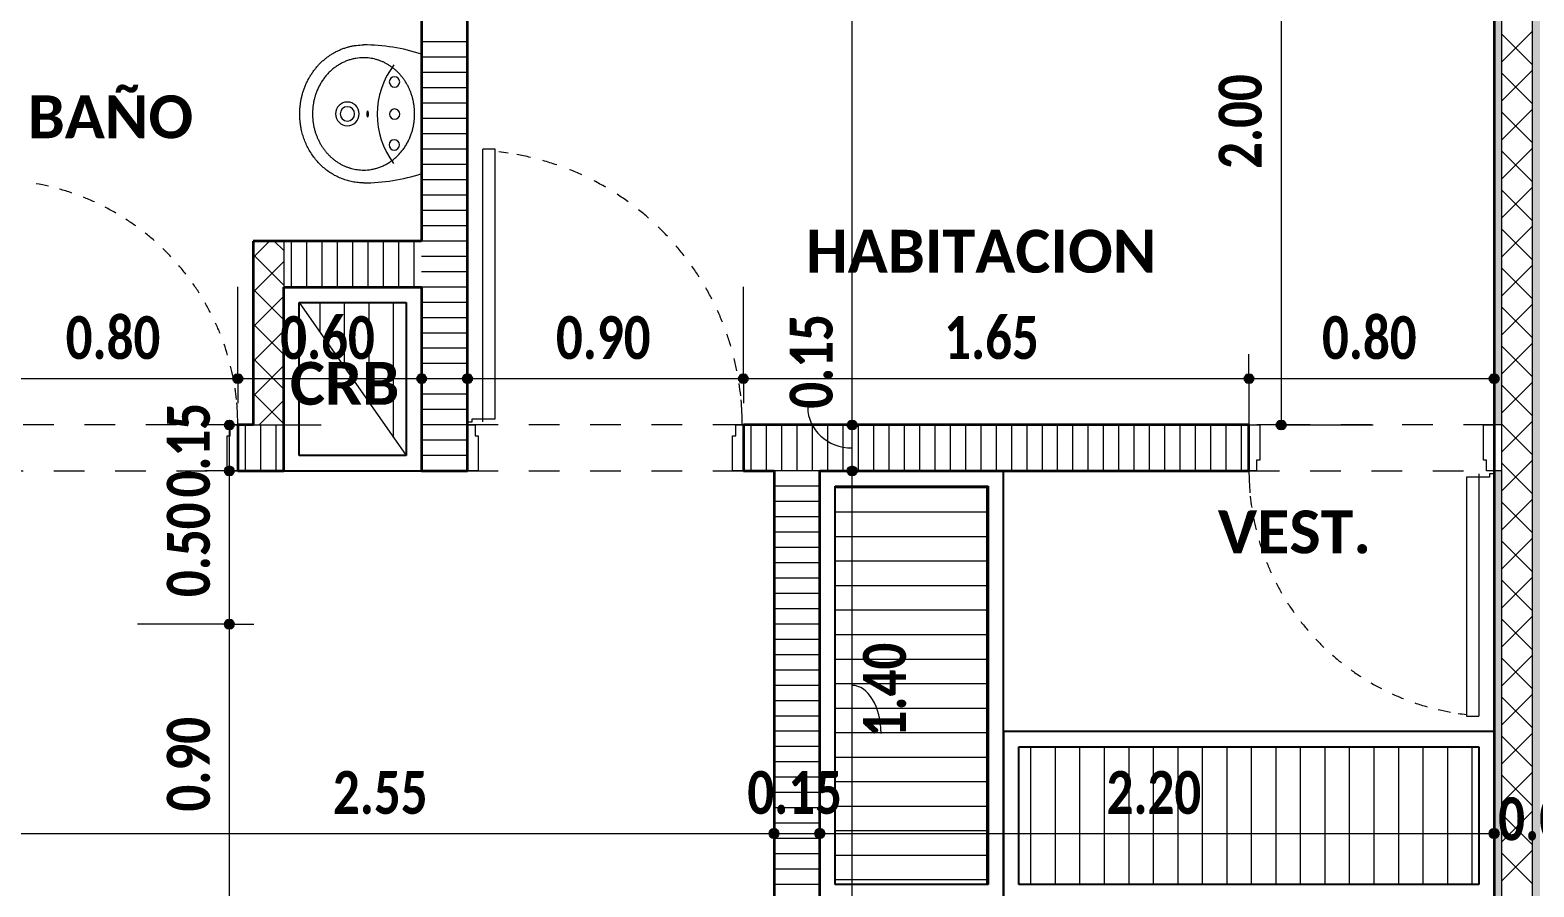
# Model space of a CAD drawing. Header units: metres. Extents: x -144 to 1000, y -717 to 29.
# Drawn here: x 880.197 to 885.105, y -552.784 to -549.987 of the extents above; entities that cross this region are included whole.
import ezdxf

# ---------------------------------------------------------------- set-up
doc = ezdxf.new("R2010")
doc.units = ezdxf.units.M
doc.linetypes.add('Basculante', pattern=[0.11625, 0.075, -0.04125])
doc.linetypes.add('Trazo', pattern=[0.45, 0.225, -0.225])
doc.layers.get('0').update_dxf_attribs({"color": 1})
for name, color, linetype, lineweight in [('A-ANNO-DIMS', 1, 'Continuous', 9), ('A-DETL-GENF', 1, 'Continuous', 9), ('A-DETL-THIN', 1, 'Continuous', 9), ('A-DOOR', 1, 'Continuous', 9), ('A-DOOR-FRAM', 1, 'Continuous', 9), ('A-DOOR-HDLN', 1, 'Trazo', 20), ('A-GENM', 1, 'Continuous', 9), ('A-WALL', 4, 'Continuous', 9), ('G-ANNO-TEXT', 2, 'Continuous', 9), ('P-SANR-FIXT', 1, 'Continuous', 9)]:
    doc.layers.add(name, color=color, linetype=linetype, lineweight=lineweight)
doc.layers.add('A-WALL-PATT', color=7, linetype='Continuous', lineweight=35, true_color=0x9c9c9c)
doc.styles.add('Calibri_B', font='calibrib.ttf', dxfattribs={"height": 0.165})
doc.styles.add('Calibri_B_4', font='calibrib.ttf', dxfattribs={"height": 0.1125})

# ---------------------------------------------------------------- blocks, each defined once
blk = doc.blocks.new('J')
at = {"layer": 'A-ANNO-DIMS', "lineweight": 25}
h = blk.add_hatch(color=256, dxfattribs=at)
edge = h.paths.add_edge_path()
edge.add_arc((874.17, -492.2745), 0.015, 0, 360)
h = blk.add_hatch(color=256, dxfattribs=at)
edge = h.paths.add_edge_path()
edge.add_arc((874.17, -492.2745), 0.015, 0, 360)
h = blk.add_hatch(color=256, dxfattribs=at)
edge = h.paths.add_edge_path()
edge.add_arc((874.77, -492.2745), 0.015, 0, 360)
h = blk.add_hatch(color=256, dxfattribs=at)
edge = h.paths.add_edge_path()
edge.add_arc((874.92, -492.2745), 0.015, 0, 360)
h = blk.add_hatch(color=256, dxfattribs=at)
edge = h.paths.add_edge_path()
edge.add_arc((875.82, -492.2745), 0.015, 0, 360)
h = blk.add_hatch(color=256, dxfattribs=at)
edge = h.paths.add_edge_path()
edge.add_arc((875.82, -492.2745), 0.015, 0, 360)
h = blk.add_hatch(color=256, dxfattribs=at)
edge = h.paths.add_edge_path()
edge.add_arc((877.47, -492.2745), 0.015, 0, 360)
h = blk.add_hatch(color=256, dxfattribs=at)
edge = h.paths.add_edge_path()
edge.add_arc((877.47, -492.2745), 0.015, 0, 360)
h = blk.add_hatch(color=256, dxfattribs=at)
edge = h.paths.add_edge_path()
edge.add_arc((878.27, -492.2745), 0.015, 0, 360)
h = blk.add_hatch(color=256, dxfattribs=at)
edge = h.paths.add_edge_path()
edge.add_arc((874.1427, -492.4257), 0.015, 0, 360)
h = blk.add_hatch(color=256, dxfattribs=at)
edge = h.paths.add_edge_path()
edge.add_arc((876.1751, -492.4257), 0.015, 0, 360)
h = blk.add_hatch(color=256, dxfattribs=at)
edge = h.paths.add_edge_path()
edge.add_arc((876.1751, -492.4257), 0.015, 0, 360)
h = blk.add_hatch(color=256, dxfattribs=at)
edge = h.paths.add_edge_path()
edge.add_arc((877.5753, -492.4257), 0.015, 0, 360)
h = blk.add_hatch(color=256, dxfattribs=at)
edge = h.paths.add_edge_path()
edge.add_arc((874.1427, -492.5757), 0.015, 0, 360)
h = blk.add_hatch(color=256, dxfattribs=at)
edge = h.paths.add_edge_path()
edge.add_arc((874.1427, -492.5757), 0.015, 0, 360)
h = blk.add_hatch(color=256, dxfattribs=at)
edge = h.paths.add_edge_path()
edge.add_arc((876.1751, -492.5757), 0.015, 0, 360)
h = blk.add_hatch(color=256, dxfattribs=at)
edge = h.paths.add_edge_path()
edge.add_arc((876.1751, -492.5757), 0.015, 0, 360)
h = blk.add_hatch(color=256, dxfattribs=at)
edge = h.paths.add_edge_path()
edge.add_arc((874.1427, -493.0757), 0.015, 0, 360)
h = blk.add_hatch(color=256, dxfattribs=at)
edge = h.paths.add_edge_path()
edge.add_arc((874.1427, -493.0757), 0.015, 0, 360)
h = blk.add_hatch(color=256, dxfattribs=at)
edge = h.paths.add_edge_path()
edge.add_arc((875.92, -493.7591), 0.015, 0, 360)
h = blk.add_hatch(color=256, dxfattribs=at)
edge = h.paths.add_edge_path()
edge.add_arc((875.92, -493.7591), 0.015, 0, 360)
h = blk.add_hatch(color=256, dxfattribs=at)
edge = h.paths.add_edge_path()
edge.add_arc((876.0693, -493.7591), 0.015, 0, 360)
h = blk.add_hatch(color=256, dxfattribs=at)
edge = h.paths.add_edge_path()
edge.add_arc((876.0693, -493.7591), 0.015, 0, 360)
h = blk.add_hatch(color=256, dxfattribs=at)
edge = h.paths.add_edge_path()
edge.add_arc((878.27, -493.7591), 0.015, 0, 360)
at = {"layer": 'A-WALL-PATT', "true_color": 0x747474}
h = blk.add_hatch(color=8, dxfattribs=at)
h.paths.add_polyline_path([(878.27, -496.8744), (878.295, -496.8741), (878.295, -494.1257), (878.27, -494.1257), (878.27, -496.8727)])
h.paths.add_polyline_path([(878.27, -493.9757), (878.295, -493.9757), (878.295, -492.5757), (878.27, -492.5757), (878.27, -493.9257)])
h.paths.add_polyline_path([(878.295, -492.4257), (878.295, -490.4255), (878.27, -490.4255), (878.27, -492.4257), (878.2877, -492.4257)])
at = {"layer": 'A-WALL-PATT', "lineweight": 5, "true_color": 0x747474}
h = blk.add_hatch(color=8, dxfattribs=at)
h.paths.add_polyline_path([(878.355, -497.0244), (878.42, -497.0244), (878.42, -496.8005), (878.395, -496.8005), (878.395, -496.9994), (878.345, -496.9994), (878.345, -497.0244)])
h.paths.add_polyline_path([(878.395, -496.7005), (878.42, -496.7005), (878.42, -494.7755), (878.395, -494.7755), (878.395, -495.6036)])
h.paths.add_polyline_path([(878.4022, -494.6255), (878.42, -494.6255), (878.42, -490.4255), (878.295, -490.4255), (878.295, -490.4505), (878.395, -490.4505), (878.395, -494.6255)])
at = {"layer": 'A-ANNO-DIMS'}
for p, q in [((876.1751, -492.4257), (876.1751, -489.4757)), ((877.5753, -490.4255), (877.5753, -492.4257)), ((874.17, -492.2745), (874.17, -491.9745)), ((874.17, -492.2745), (874.17, -491.9745)), ((874.77, -492.2745), (874.77, -491.9745)), ((874.92, -492.2745), (874.92, -491.9745)), ((875.82, -492.2745), (875.82, -491.9745)), ((875.82, -492.2745), (875.82, -491.9745)), ((878.27, -492.2745), (878.27, -491.9745)), ((877.47, -492.2745), (877.47, -492.1945)), ((877.47, -492.2745), (877.47, -492.1945)), ((873.37, -492.2745), (874.17, -492.2745)), ((874.17, -492.2745), (874.17, -492.3545)), ((874.17, -492.2745), (874.77, -492.2745)), ((874.17, -492.2745), (874.17, -492.3545)), ((874.77, -492.2745), (874.77, -492.3545)), ((874.92, -492.2745), (875.82, -492.2745)), ((874.92, -492.2745), (874.92, -492.3545)), ((875.82, -492.2745), (875.82, -492.3545)), ((875.82, -492.2745), (877.47, -492.2745)), ((875.82, -492.2745), (875.82, -492.3545)), ((877.47, -492.2745), (877.47, -492.5745)), ((877.47, -492.2745), (878.27, -492.2745)), ((877.47, -492.2745), (877.47, -492.5745)), ((878.27, -492.2745), (878.27, -492.3545)), ((874.1427, -492.4257), (874.0627, -492.4257)), ((874.1427, -492.5757), (874.1427, -492.4257)), ((874.1427, -492.4257), (874.4427, -492.4257)), ((876.1751, -492.4257), (875.8751, -492.4257)), ((876.1751, -492.4257), (875.8751, -492.4257)), ((876.1751, -492.5757), (876.1751, -492.4257)), ((876.1751, -492.4257), (876.2551, -492.4257)), ((876.1751, -492.4257), (876.2551, -492.4257)), ((877.5753, -492.4257), (877.4953, -492.4257)), ((877.5753, -492.4257), (877.8753, -492.4257)), ((874.1427, -492.5757), (874.0627, -492.5757)), ((874.1427, -492.5757), (874.0627, -492.5757)), ((874.1427, -493.0757), (874.1427, -492.5757)), ((874.1427, -492.5757), (874.4427, -492.5757)), ((874.1427, -492.5757), (874.4427, -492.5757)), ((876.1751, -492.5757), (875.8751, -492.5757)), ((876.1751, -492.5757), (875.8751, -492.5757)), ((876.1751, -493.9757), (876.1751, -492.5757)), ((876.1751, -492.5757), (876.2551, -492.5757)), ((876.1751, -492.5757), (876.2551, -492.5757)), ((874.1427, -493.0757), (873.8427, -493.0757)), ((874.1427, -493.0757), (873.8427, -493.0757)), ((874.1427, -493.9757), (874.1427, -493.0757)), ((874.1427, -493.0757), (874.2227, -493.0757)), ((874.1427, -493.0757), (874.2227, -493.0757)), ((875.92, -493.7591), (875.92, -493.4591)), ((875.92, -493.7591), (875.92, -493.4591)), ((876.0693, -493.7591), (876.0693, -493.4591)), ((876.0693, -493.7591), (876.0693, -493.4591)), ((878.27, -493.7591), (878.27, -493.4591)), ((873.37, -493.7591), (875.92, -493.7591)), ((875.92, -493.7591), (875.92, -493.8391)), ((875.92, -493.7591), (876.0693, -493.7591)), ((875.92, -493.7591), (875.92, -493.8391)), ((876.0693, -493.7591), (876.0693, -493.8391)), ((876.0693, -493.7591), (878.27, -493.7591)), ((876.0693, -493.7591), (876.0693, -493.8391)), ((878.27, -493.7591), (878.27, -493.8391))]:
    blk.add_line(p, q, dxfattribs=at)
at = {"layer": 'A-ANNO-DIMS', "lineweight": 25}
for centre in [(874.17, -492.2745), (874.17, -492.2745), (874.77, -492.2745), (874.92, -492.2745), (875.82, -492.2745), (875.82, -492.2745), (877.47, -492.2745), (877.47, -492.2745), (878.27, -492.2745), (874.1427, -492.4257), (876.1751, -492.4257), (876.1751, -492.4257), (877.5753, -492.4257), (874.1427, -492.5757), (874.1427, -492.5757), (876.1751, -492.5757), (876.1751, -492.5757), (874.1427, -493.0757), (874.1427, -493.0757), (875.92, -493.7591), (875.92, -493.7591), (876.0693, -493.7591), (876.0693, -493.7591), (878.27, -493.7591)]:
    blk.add_circle(centre, 0.015, dxfattribs=at)
at = {"layer": 'A-ANNO-DIMS'}
for centre, major_axis, ratio, start_param, end_param in [((876.1751, -492.3677), (0.1451, 0), 0.916992, 3.141593, 4.712389), ((876.1751, -493.4324), (0, 0.1567), 0.601528, 4.712389, 6.283185)]:
    blk.add_ellipse(centre, major_axis=major_axis, ratio=ratio, start_param=start_param, end_param=end_param, dxfattribs=at)
at = {"layer": 'A-DETL-GENF', "color": 251, "true_color": 0x535353}
for p, q in [((874.4386, -492.1237), (874.4386, -492.0257)), ((874.5186, -492.238), (874.5186, -492.0257)), ((874.5986, -492.3523), (874.5986, -492.0257)), ((874.6786, -492.4666), (874.6786, -492.0257)), ((876.1193, -492.6296), (876.6143, -492.6296)), ((876.1193, -492.7096), (876.6143, -492.7096)), ((876.1193, -492.7896), (876.6143, -492.7896)), ((876.1193, -492.8696), (876.6143, -492.8696)), ((876.1193, -492.9496), (876.6143, -492.9496)), ((876.1193, -493.0296), (876.6143, -493.0296)), ((876.1193, -493.1096), (876.6143, -493.1096)), ((876.1193, -493.1896), (876.6143, -493.1896)), ((876.1193, -493.2696), (876.6143, -493.2696)), ((876.1193, -493.3496), (876.6143, -493.3496)), ((876.1193, -493.4296), (876.6143, -493.4296)), ((876.7586, -493.9257), (876.7586, -493.4757)), ((876.8386, -493.9257), (876.8386, -493.4757)), ((876.9186, -493.9257), (876.9186, -493.4757)), ((876.9986, -493.9257), (876.9986, -493.4757)), ((877.0786, -493.9257), (877.0786, -493.4757)), ((877.1586, -493.9257), (877.1586, -493.4757)), ((877.2386, -493.9257), (877.2386, -493.4757)), ((877.3186, -493.9257), (877.3186, -493.4757)), ((877.3986, -493.9257), (877.3986, -493.4757)), ((877.4786, -493.9257), (877.4786, -493.4757)), ((877.5586, -493.9257), (877.5586, -493.4757)), ((877.6386, -493.9257), (877.6386, -493.4757)), ((877.7186, -493.9257), (877.7186, -493.4757)), ((877.7986, -493.9257), (877.7986, -493.4757)), ((877.8786, -493.9257), (877.8786, -493.4757)), ((877.9586, -493.9257), (877.9586, -493.4757)), ((878.0386, -493.9257), (878.0386, -493.4757)), ((878.1186, -493.9257), (878.1186, -493.4757)), ((878.1986, -493.9257), (878.1986, -493.4757)), ((876.1193, -493.5096), (876.6143, -493.5096)), ((876.1193, -493.5896), (876.6143, -493.5896)), ((876.1193, -493.6696), (876.6143, -493.6696)), ((876.1193, -493.7496), (876.6143, -493.7496)), ((876.1193, -493.8296), (876.6143, -493.8296)), ((876.1193, -493.9096), (876.6143, -493.9096))]:
    blk.add_line(p, q, dxfattribs=at)
at = {"layer": 'A-DETL-GENF', "linetype": 'Basculante'}
for p, q in [((874.17, -492.4257), (873.37, -492.4257)), ((874.17, -492.5757), (874.17, -492.4257)), ((874.92, -492.4257), (874.92, -492.5757)), ((875.82, -492.4257), (874.92, -492.4257)), ((875.82, -492.5757), (875.82, -492.4257)), ((878.27, -492.4257), (877.47, -492.4257)), ((877.47, -492.4257), (877.47, -492.5757)), ((878.27, -492.5757), (878.27, -492.4257)), ((873.37, -492.5757), (874.17, -492.5757)), ((874.92, -492.5757), (875.82, -492.5757)), ((877.47, -492.5757), (878.27, -492.5757))]:
    blk.add_line(p, q, dxfattribs=at)
at = {"layer": 'A-DETL-THIN'}
for p, q in [((874.72, -492.0257), (874.37, -492.0257)), ((874.37, -492.0257), (874.72, -492.5257)), ((874.72, -492.5257), (874.72, -492.0257)), ((876.6143, -492.6257), (876.1193, -492.6257)), ((876.1193, -492.6257), (876.1193, -493.9257)), ((876.6143, -493.9257), (876.6143, -492.6257)), ((878.22, -493.4757), (876.7193, -493.4757)), ((876.7193, -493.4757), (876.7193, -493.9257)), ((878.22, -493.9257), (878.22, -493.4757)), ((876.1193, -493.9257), (876.6143, -493.9257)), ((876.7193, -493.9257), (878.22, -493.9257))]:
    blk.add_line(p, q, dxfattribs=at)
at = {"layer": 'A-DOOR', "lineweight": 15}
for p, q in [((875.01, -491.5257), (874.97, -491.5257)), ((874.97, -492.4157), (874.97, -491.5257)), ((875.01, -492.4057), (875.01, -491.5257)), ((874.92, -492.4157), (874.935, -492.4157)), ((874.935, -492.4057), (875.01, -492.4057)), ((874.935, -492.4157), (874.935, -492.4057)), ((878.22, -492.5857), (878.22, -493.3757)), ((878.255, -492.5857), (878.255, -492.5957)), ((878.27, -492.5857), (878.255, -492.5857)), ((878.18, -492.5957), (878.18, -493.3757)), ((878.255, -492.5957), (878.18, -492.5957)), ((878.18, -493.3757), (878.22, -493.3757))]:
    blk.add_line(p, q, dxfattribs=at)
at = {"layer": 'A-DOOR'}
for p, q in [((874.92, -492.4257), (874.92, -492.5757)), ((878.27, -492.5757), (878.27, -492.4257))]:
    blk.add_line(p, q, dxfattribs=at)
for centre, radius, start, end in [((874.9215, -492.4237), 0.8947, 81.55, 83.5406), ((874.9215, -492.4237), 0.8947, 76.8489, 79.7418), ((874.9215, -492.4237), 0.8947, 76.8489, 79.7418), ((874.9215, -492.4237), 0.8947, 71.1143, 74.1684), ((874.9215, -492.4237), 0.8947, 65.4451, 68.2717), ((873.37, -492.4257), 0.8, 76.8489, 79.7418), ((873.37, -492.4257), 0.8, 76.8489, 79.7418), ((873.37, -492.4257), 0.8, 71.1143, 74.1684), ((874.9215, -492.4237), 0.8947, 59.8378, 62.634), ((873.37, -492.4257), 0.8, 65.4451, 68.2717), ((874.9215, -492.4237), 0.8947, 54.2878, 57.0559), ((873.37, -492.4257), 0.8, 59.8378, 62.634), ((873.37, -492.4257), 0.8, 54.2878, 57.0559), ((874.9215, -492.4237), 0.8947, 48.7903, 51.5328), ((873.37, -492.4257), 0.8, 48.7903, 51.5328), ((874.9215, -492.4237), 0.8947, 43.3395, 46.0594), ((873.37, -492.4257), 0.8, 43.3395, 46.0594), ((874.9215, -492.4237), 0.8947, 37.9295, 40.6298), ((873.37, -492.4257), 0.8, 37.9295, 40.6298), ((874.9215, -492.4237), 0.8947, 32.5538, 35.2378), ((873.37, -492.4257), 0.8, 32.5538, 35.2378), ((874.9215, -492.4237), 0.8947, 27.2056, 29.8767), ((873.37, -492.4257), 0.8, 27.2056, 29.8767), ((874.9215, -492.4237), 0.8947, 21.8777, 24.5395), ((873.37, -492.4257), 0.8, 21.8777, 24.5395), ((874.9215, -492.4237), 0.8947, 16.5629, 19.2191), ((873.37, -492.4257), 0.8, 16.5629, 19.2191), ((873.37, -492.4257), 0.8, 11.2538, 13.9081), ((874.9215, -492.4237), 0.8947, 11.2538, 13.9081), ((874.9215, -492.4237), 0.8947, 5.9429, 8.5991), ((873.37, -492.4257), 0.8, 5.9429, 8.5991), ((874.9215, -492.4237), 0.8947, 0, 5.1398), ((873.37, -492.4257), 0.8, 0, 5.1398), ((878.27, -492.5757), 0.8, 180, 185.1398), ((878.27, -492.5757), 0.8, 185.9429, 188.5991), ((878.27, -492.5757), 0.8, 191.2538, 193.9081), ((878.27, -492.5757), 0.8, 196.5629, 199.2191), ((878.27, -492.5757), 0.8, 201.8777, 204.5395), ((878.27, -492.5757), 0.8, 207.2056, 209.8767), ((878.27, -492.5757), 0.8, 212.5538, 215.2378), ((878.27, -492.5757), 0.8, 217.9295, 220.6298), ((878.27, -492.5757), 0.8, 223.3395, 226.0594), ((878.27, -492.5757), 0.8, 228.7903, 231.5328), ((878.27, -492.5757), 0.8, 234.2878, 237.0559), ((878.27, -492.5757), 0.8, 239.8378, 242.634), ((878.27, -492.5757), 0.8, 245.4451, 248.2717), ((878.27, -492.5757), 0.8, 251.1143, 254.1684), ((878.27, -492.5757), 0.8, 256.8489, 259.7418), ((878.27, -492.5757), 0.8, 256.8489, 259.7418), ((878.27, -492.5757), 0.8, 261.55, 263.5406)]:
    blk.add_arc(centre, radius, start, end, dxfattribs=at)
at = {"layer": 'A-DOOR-FRAM'}
for p, q in [((874.145, -492.4257), (874.17, -492.4257)), ((874.145, -492.4607), (874.145, -492.4257)), ((874.92, -492.4257), (874.945, -492.4257)), ((874.945, -492.4257), (874.945, -492.4607)), ((875.795, -492.4257), (875.82, -492.4257)), ((875.795, -492.4607), (875.795, -492.4257)), ((877.47, -492.4257), (877.505, -492.4257)), ((877.505, -492.4257), (877.505, -492.5407)), ((878.235, -492.5407), (878.235, -492.4257)), ((878.235, -492.4257), (878.27, -492.4257)), ((874.135, -492.4607), (874.145, -492.4607)), ((874.135, -492.5757), (874.135, -492.4607)), ((874.945, -492.4607), (874.955, -492.4607)), ((874.955, -492.4607), (874.955, -492.5757)), ((875.785, -492.4607), (875.795, -492.4607)), ((875.785, -492.5757), (875.785, -492.4607)), ((877.495, -492.5407), (877.495, -492.5757)), ((877.505, -492.5407), (877.495, -492.5407)), ((878.245, -492.5407), (878.235, -492.5407)), ((878.245, -492.5757), (878.245, -492.5407)), ((874.17, -492.5757), (874.135, -492.5757)), ((874.955, -492.5757), (874.92, -492.5757)), ((875.82, -492.5757), (875.785, -492.5757)), ((877.495, -492.5757), (877.47, -492.5757)), ((878.27, -492.5757), (878.245, -492.5757))]:
    blk.add_line(p, q, dxfattribs=at)
at = {"layer": 'A-DOOR-HDLN'}
for p, q in [((874.17, -492.5757), (874.17, -492.4257)), ((875.82, -492.5757), (875.82, -492.4257)), ((877.47, -492.4257), (877.47, -492.5757))]:
    blk.add_line(p, q, dxfattribs=at)
at = {"layer": 'A-GENM', "lineweight": 25}
for p, q in [((874.77, -491.9757), (874.32, -491.9757)), ((874.32, -491.9757), (874.32, -492.5757)), ((874.77, -492.5757), (874.77, -491.9757)), ((874.37, -492.5257), (874.37, -492.0257)), ((874.37, -492.0257), (874.72, -492.0257)), ((874.72, -492.0257), (874.72, -492.5257)), ((874.72, -492.5257), (874.37, -492.5257)), ((874.32, -492.5757), (874.77, -492.5757)), ((876.6693, -492.5757), (876.0693, -492.5757)), ((876.0693, -492.5757), (876.0693, -493.9757)), ((876.6693, -493.9757), (876.6693, -492.5757)), ((876.1193, -493.9257), (876.1193, -492.6257)), ((876.1193, -492.6257), (876.6193, -492.6257)), ((876.6193, -492.6257), (876.6193, -493.9257)), ((878.27, -493.4257), (876.6693, -493.4257)), ((876.6693, -493.4257), (876.6693, -493.9757)), ((878.27, -493.9757), (878.27, -493.4257)), ((876.7193, -493.9257), (876.7193, -493.4757)), ((876.7193, -493.4757), (878.22, -493.4757)), ((878.22, -493.4757), (878.22, -493.9257)), ((876.6193, -493.9257), (876.1193, -493.9257)), ((878.22, -493.9257), (876.7193, -493.9257))]:
    blk.add_line(p, q, dxfattribs=at)
at = {"layer": 'A-WALL', "lineweight": 35}
for p, q in [((874.77, -489.4757), (874.77, -491.8257)), ((874.92, -492.5757), (874.92, -489.4757)), ((878.27, -490.4255), (878.27, -493.9757)), ((874.22, -491.8257), (874.22, -492.4257)), ((874.77, -491.8257), (874.22, -491.8257)), ((874.32, -492.5757), (874.32, -491.9757)), ((874.32, -491.9757), (874.77, -491.9757)), ((874.77, -491.9757), (874.77, -492.5757)), ((874.22, -492.4257), (874.17, -492.4257)), ((874.17, -492.4257), (874.17, -492.5757)), ((877.47, -492.4257), (875.82, -492.4257)), ((875.82, -492.4257), (875.82, -492.5757)), ((877.47, -492.5757), (877.47, -492.4257)), ((874.17, -492.5757), (874.32, -492.5757)), ((874.77, -492.5757), (874.92, -492.5757)), ((875.82, -492.5757), (875.92, -492.5757)), ((875.92, -492.5757), (875.92, -493.9757)), ((876.07, -493.9757), (876.07, -492.5757)), ((876.07, -492.5757), (877.47, -492.5757))]:
    blk.add_line(p, q, dxfattribs=at)
at = {"layer": 'A-WALL'}
for p, q in [((878.295, -497.0244), (878.295, -490.4505)), ((878.395, -496.7005), (878.395, -490.4505)), ((874.32, -491.8257), (874.32, -491.9757)), ((874.22, -492.4257), (874.32, -492.4257)), ((878.295, -492.4257), (878.27, -492.4257)), ((878.295, -492.5757), (878.27, -492.5757))]:
    blk.add_line(p, q, dxfattribs=at)
at = {"layer": 'A-WALL-PATT', "color": 1, "lineweight": 5, "true_color": 0xff0000}
for p, q in [((878.295, -491.241), (878.395, -491.141)), ((878.395, -491.2506), (878.295, -491.1506)), ((878.295, -491.3682), (878.395, -491.2682)), ((878.395, -491.3779), (878.295, -491.2779)), ((878.295, -491.4955), (878.395, -491.3955)), ((878.395, -491.5052), (878.295, -491.4052)), ((878.295, -491.6228), (878.395, -491.5228)), ((878.395, -491.6325), (878.295, -491.5325)), ((878.295, -491.7501), (878.395, -491.6501)), ((878.395, -491.7598), (878.295, -491.6598)), ((878.295, -491.8773), (878.395, -491.7773)), ((878.395, -491.887), (878.295, -491.787)), ((878.295, -492.0046), (878.395, -491.9046)), ((878.395, -492.0143), (878.295, -491.9143)), ((878.295, -492.1319), (878.395, -492.0319)), ((878.395, -492.1416), (878.295, -492.0416)), ((878.295, -492.2592), (878.395, -492.1592)), ((878.395, -492.2689), (878.295, -492.1689)), ((878.295, -492.3865), (878.395, -492.2865)), ((878.395, -492.3962), (878.295, -492.2962)), ((878.295, -492.5137), (878.395, -492.4137)), ((878.395, -492.5234), (878.295, -492.4234)), ((878.295, -492.641), (878.395, -492.541)), ((878.395, -492.6507), (878.295, -492.5507)), ((878.295, -492.7683), (878.395, -492.6683)), ((878.395, -492.778), (878.295, -492.678)), ((878.295, -492.8956), (878.395, -492.7956)), ((878.395, -492.9053), (878.295, -492.8053)), ((878.295, -493.0229), (878.395, -492.9229)), ((878.395, -493.0326), (878.295, -492.9326)), ((878.295, -493.1501), (878.395, -493.0501)), ((878.395, -493.1598), (878.295, -493.0598)), ((878.295, -493.2774), (878.395, -493.1774)), ((878.395, -493.2871), (878.295, -493.1871)), ((878.295, -493.4047), (878.395, -493.3047)), ((878.395, -493.4144), (878.295, -493.3144)), ((878.295, -493.532), (878.395, -493.432)), ((878.395, -493.5417), (878.295, -493.4417)), ((878.295, -493.6593), (878.395, -493.5593)), ((878.395, -493.6689), (878.295, -493.5689)), ((878.295, -493.7865), (878.395, -493.6865)), ((878.395, -493.7962), (878.295, -493.6962)), ((878.295, -493.9138), (878.395, -493.8138)), ((878.395, -493.9235), (878.295, -493.8235))]:
    blk.add_line(p, q, dxfattribs=at)
at = {"layer": 'A-WALL-PATT', "color": 8, "lineweight": 5, "true_color": 0x727272}
for p, q in [((874.92, -491.1756), (874.77, -491.1756)), ((874.92, -491.2256), (874.77, -491.2256)), ((874.92, -491.2756), (874.77, -491.2756)), ((874.92, -491.3256), (874.77, -491.3256)), ((874.92, -491.3756), (874.77, -491.3756)), ((874.92, -491.4256), (874.77, -491.4256)), ((874.92, -491.4756), (874.77, -491.4756)), ((874.92, -491.5256), (874.77, -491.5256)), ((874.92, -491.5756), (874.77, -491.5756)), ((874.92, -491.6256), (874.77, -491.6256)), ((874.92, -491.6756), (874.77, -491.6756)), ((874.92, -491.7256), (874.77, -491.7256)), ((874.92, -491.7756), (874.77, -491.7756)), ((874.3446, -491.8257), (874.3446, -491.9757)), ((874.3946, -491.8257), (874.3946, -491.9757)), ((874.4446, -491.8257), (874.4446, -491.9757)), ((874.4946, -491.8257), (874.4946, -491.9757)), ((874.5446, -491.8257), (874.5446, -491.9757)), ((874.5946, -491.8257), (874.5946, -491.9757)), ((874.6446, -491.8257), (874.6446, -491.9757)), ((874.6946, -491.8257), (874.6946, -491.9757)), ((874.7446, -491.8257), (874.7446, -491.9757)), ((874.92, -491.8256), (874.77, -491.8256)), ((874.92, -491.8756), (874.77, -491.8756)), ((874.92, -491.9256), (874.77, -491.9256)), ((874.92, -491.9756), (874.77, -491.9756)), ((874.92, -492.0256), (874.77, -492.0256)), ((874.92, -492.0756), (874.77, -492.0756)), ((874.92, -492.1256), (874.77, -492.1256)), ((874.92, -492.1756), (874.77, -492.1756)), ((874.92, -492.2256), (874.77, -492.2256)), ((874.92, -492.2756), (874.77, -492.2756)), ((874.92, -492.3256), (874.77, -492.3256)), ((874.92, -492.3756), (874.77, -492.3756)), ((874.1946, -492.4257), (874.1946, -492.5757)), ((874.2446, -492.4257), (874.2446, -492.5757)), ((874.2946, -492.4257), (874.2946, -492.5757)), ((874.92, -492.4256), (874.77, -492.4256)), ((875.8446, -492.4257), (875.8446, -492.5757)), ((875.8946, -492.4257), (875.8946, -492.5757)), ((875.9446, -492.4257), (875.9446, -492.5757)), ((875.9946, -492.4257), (875.9946, -492.5757)), ((876.0446, -492.4257), (876.0446, -492.5757)), ((876.0946, -492.4257), (876.0946, -492.5757)), ((876.1446, -492.4257), (876.1446, -492.5757)), ((876.1946, -492.4257), (876.1946, -492.5757)), ((876.2446, -492.4257), (876.2446, -492.5757)), ((876.2946, -492.4257), (876.2946, -492.5757)), ((876.3446, -492.4257), (876.3446, -492.5757)), ((876.3946, -492.4257), (876.3946, -492.5757)), ((876.4446, -492.4257), (876.4446, -492.5757)), ((876.4946, -492.4257), (876.4946, -492.5757)), ((876.5446, -492.4257), (876.5446, -492.5757)), ((876.5946, -492.4257), (876.5946, -492.5757)), ((876.6446, -492.4257), (876.6446, -492.5757)), ((876.6946, -492.4257), (876.6946, -492.5757)), ((876.7446, -492.4257), (876.7446, -492.5757)), ((876.7946, -492.4257), (876.7946, -492.5757)), ((876.8446, -492.4257), (876.8446, -492.5757)), ((876.8946, -492.4257), (876.8946, -492.5757)), ((876.9446, -492.4257), (876.9446, -492.5757)), ((876.9946, -492.4257), (876.9946, -492.5757)), ((877.0446, -492.4257), (877.0446, -492.5757)), ((877.0946, -492.4257), (877.0946, -492.5757)), ((877.1446, -492.4257), (877.1446, -492.5757)), ((877.1946, -492.4257), (877.1946, -492.5757)), ((877.2446, -492.4257), (877.2446, -492.5757)), ((877.2946, -492.4257), (877.2946, -492.5757)), ((877.3446, -492.4257), (877.3446, -492.5757)), ((877.3946, -492.4257), (877.3946, -492.5757)), ((877.4446, -492.4257), (877.4446, -492.5757)), ((878.2946, -492.4257), (878.2946, -492.5757)), ((874.92, -492.4756), (874.77, -492.4756)), ((874.92, -492.5256), (874.77, -492.5256)), ((874.92, -492.5756), (874.77, -492.5756)), ((876.07, -492.6256), (875.92, -492.6256)), ((876.07, -492.6756), (875.92, -492.6756)), ((876.07, -492.7256), (875.92, -492.7256)), ((876.07, -492.7756), (875.92, -492.7756)), ((876.07, -492.8256), (875.92, -492.8256)), ((876.07, -492.8756), (875.92, -492.8756)), ((876.07, -492.9256), (875.92, -492.9256)), ((876.07, -492.9756), (875.92, -492.9756)), ((876.07, -493.0256), (875.92, -493.0256)), ((876.07, -493.0756), (875.92, -493.0756)), ((876.07, -493.1256), (875.92, -493.1256)), ((876.07, -493.1756), (875.92, -493.1756)), ((876.07, -493.2256), (875.92, -493.2256)), ((876.07, -493.2756), (875.92, -493.2756)), ((876.07, -493.3256), (875.92, -493.3256)), ((876.07, -493.3756), (875.92, -493.3756)), ((876.07, -493.4256), (875.92, -493.4256)), ((876.07, -493.4756), (875.92, -493.4756)), ((876.07, -493.5256), (875.92, -493.5256)), ((876.07, -493.5756), (875.92, -493.5756)), ((876.07, -493.6256), (875.92, -493.6256)), ((876.07, -493.6756), (875.92, -493.6756)), ((876.07, -493.7256), (875.92, -493.7256)), ((876.07, -493.7756), (875.92, -493.7756)), ((876.07, -493.8256), (875.92, -493.8256)), ((876.07, -493.8756), (875.92, -493.8756)), ((876.07, -493.9256), (875.92, -493.9256))]:
    blk.add_line(p, q, dxfattribs=at)
at = {"layer": 'A-WALL-PATT', "color": 8, "lineweight": 5, "true_color": 0x747474}
for p, q in [((874.22, -491.8794), (874.2737, -491.8257)), ((874.32, -491.8567), (874.289, -491.8257)), ((874.32, -491.9698), (874.22, -491.8698)), ((874.22, -491.9925), (874.32, -491.8925)), ((874.32, -492.083), (874.22, -491.983)), ((874.22, -492.1057), (874.32, -492.0057)), ((874.32, -492.1961), (874.22, -492.0961)), ((874.22, -492.2188), (874.32, -492.1188)), ((874.32, -492.3092), (874.22, -492.2092)), ((874.22, -492.332), (874.32, -492.232)), ((874.32, -492.4224), (874.22, -492.3224)), ((874.2394, -492.4257), (874.32, -492.3451))]:
    blk.add_line(p, q, dxfattribs=at)
at = {"layer": 'P-SANR-FIXT'}
for centre, radius, start, end in [((874.5804, -491.7997), 0.6142, 72.0171, 89.9829), ((874.8916, -491.4121), 0.2666, 142.677, 216.9121), ((874.6816, -491.3062), 0.017, 90, 270), ((874.6816, -491.3062), 0.017, 270, 90), ((874.5277, -491.4105), 0.0386, 90, 270), ((874.5277, -491.4105), 0.0235, 90, 270), ((874.5277, -491.4105), 0.0386, 270, 90), ((874.5277, -491.4105), 0.0235, 270, 90), ((874.682, -491.4113), 0.0168, 0, 180), ((874.682, -491.4113), 0.0168, 180, 0), ((874.6806, -491.5118), 0.017, 90, 270), ((874.6806, -491.5118), 0.017, 270, 90), ((874.5804, -491.0213), 0.6142, 270.0171, 287.9829)]:
    blk.add_arc(centre, radius, start, end, dxfattribs=at)
for major_axis in [(0, -0.00908), (0, 0.00908)]:
    blk.add_ellipse((874.5939, -491.411), major_axis=major_axis, ratio=0.332108, start_param=3.141593, end_param=6.283185, dxfattribs=at)
for points, knots in [([(874.5806, -491.6355), (874.5745, -491.6355), (874.5625, -491.6349), (874.5448, -491.6324), (874.5276, -491.6284), (874.5105, -491.6227), (874.4939, -491.6154), (874.4783, -491.6068), (874.4631, -491.5967), (874.449, -491.5854), (874.4359, -491.5728), (874.4237, -491.559), (874.4129, -491.5445), (874.4031, -491.5288), (874.3945, -491.5124), (874.3874, -491.4955), (874.3825, -491.4807), (874.3793, -491.4688), (874.377, -491.4588), (874.375, -491.4476), (874.3734, -491.4353), (874.3725, -491.4229), (874.3721, -491.4105), (874.3725, -491.3981), (874.3734, -491.3857), (874.375, -491.3734), (874.3772, -491.3612), (874.38, -491.3492), (874.3835, -491.3373), (874.3875, -491.3256), (874.3922, -491.3142), (874.3974, -491.3031), (874.4032, -491.2922), (874.4096, -491.2817), (874.4165, -491.2717), (874.4239, -491.262), (874.4318, -491.2528), (874.4403, -491.244), (874.4491, -491.2357), (874.4584, -491.2281), (874.4682, -491.2209), (874.4783, -491.2143), (874.4887, -491.2084), (874.4994, -491.2031), (874.5105, -491.1985), (874.5219, -491.1945), (874.5333, -491.1912), (874.5449, -491.1887), (874.5605, -491.1863), (874.5725, -491.1855), (874.5806, -491.1855)], [-1, -1, -1, -1, -0.973214, -0.946429, -0.919643, -0.892857, -0.866071, -0.839286, -0.8125, -0.785714, -0.758929, -0.732143, -0.705357, -0.678571, -0.651786, -0.625, -0.598214, -0.584821, -0.571429, -0.553571, -0.535714, -0.517857, -0.5, -0.482143, -0.464286, -0.446429, -0.428571, -0.410714, -0.392857, -0.375, -0.357143, -0.339286, -0.321429, -0.303571, -0.285714, -0.267857, -0.25, -0.232143, -0.214286, -0.196429, -0.178571, -0.160714, -0.142857, -0.125, -0.107143, -0.089286, -0.071429, -0.053571, -0.035714, 0, 0, 0, 0]), ([(874.5806, -491.2272), (874.572, -491.2272), (874.5594, -491.2283), (874.5431, -491.2317), (874.531, -491.2353), (874.5191, -491.2399), (874.5075, -491.2455), (874.4965, -491.252), (874.4858, -491.2595), (874.4757, -491.2678), (874.4663, -491.2768), (874.4574, -491.2867), (874.4492, -491.2974), (874.4419, -491.3085), (874.4353, -491.3203), (874.4295, -491.3327), (874.4249, -491.3446), (874.4214, -491.3559), (874.4187, -491.3666), (874.4165, -491.3775), (874.415, -491.3884), (874.4141, -491.3994), (874.4138, -491.4105), (874.4141, -491.4216), (874.415, -491.4326), (874.4165, -491.4435), (874.4187, -491.4544), (874.4214, -491.4651), (874.4246, -491.4755), (874.4285, -491.4857), (874.4329, -491.4957), (874.4379, -491.5054), (874.4433, -491.5147), (874.4493, -491.5236), (874.4558, -491.5321), (874.4627, -491.5402), (874.47, -491.5478), (874.4777, -491.5549), (874.4859, -491.5615), (874.4944, -491.5675), (874.5031, -491.5729), (874.5121, -491.5777), (874.5215, -491.582), (874.531, -491.5856), (874.5407, -491.5886), (874.5504, -491.5909), (874.5636, -491.5931), (874.5737, -491.5938), (874.5806, -491.5938)], [-1, -1, -1, -1, -0.951923, -0.927885, -0.903846, -0.879808, -0.855769, -0.831731, -0.807692, -0.783654, -0.759615, -0.735577, -0.711538, -0.6875, -0.663462, -0.639423, -0.615385, -0.596154, -0.576923, -0.557692, -0.538462, -0.519231, -0.5, -0.480769, -0.461538, -0.442308, -0.423077, -0.403846, -0.384615, -0.365385, -0.346154, -0.326923, -0.307692, -0.288462, -0.269231, -0.25, -0.230769, -0.211538, -0.192308, -0.173077, -0.153846, -0.134615, -0.115385, -0.096154, -0.076923, -0.057692, -0.038462, 0, 0, 0, 0]), ([(874.5806, -491.5938), (874.5891, -491.5938), (874.6017, -491.5927), (874.6181, -491.5893), (874.6302, -491.5857), (874.6421, -491.5811), (874.6537, -491.5755), (874.6647, -491.569), (874.6753, -491.5615), (874.6855, -491.5532), (874.6949, -491.5442), (874.7037, -491.5343), (874.7119, -491.5236), (874.7193, -491.5125), (874.7259, -491.5007), (874.7317, -491.4883), (874.7362, -491.4764), (874.7398, -491.4651), (874.7425, -491.4544), (874.7446, -491.4435), (874.7461, -491.4326), (874.747, -491.4216), (874.7473, -491.4105), (874.747, -491.3994), (874.7461, -491.3884), (874.7446, -491.3775), (874.7425, -491.3666), (874.7398, -491.3559), (874.7365, -491.3454), (874.7327, -491.3353), (874.7282, -491.3252), (874.7233, -491.3155), (874.7178, -491.3063), (874.7119, -491.2974), (874.7054, -491.2889), (874.6985, -491.2807), (874.6912, -491.2732), (874.6835, -491.2661), (874.6753, -491.2595), (874.6668, -491.2535), (874.6581, -491.2481), (874.6491, -491.2432), (874.6397, -491.239), (874.6301, -491.2353), (874.6205, -491.2324), (874.6107, -491.2301), (874.5975, -491.2279), (874.5874, -491.2272), (874.5806, -491.2272)], [-1, -1, -1, -1, -0.951923, -0.927885, -0.903846, -0.879808, -0.855769, -0.831731, -0.807692, -0.783654, -0.759615, -0.735577, -0.711538, -0.6875, -0.663462, -0.639423, -0.615385, -0.596154, -0.576923, -0.557692, -0.538462, -0.519231, -0.5, -0.480769, -0.461538, -0.442308, -0.423077, -0.403846, -0.384615, -0.365385, -0.346154, -0.326923, -0.307692, -0.288462, -0.269231, -0.25, -0.230769, -0.211538, -0.192308, -0.173077, -0.153846, -0.134615, -0.115385, -0.096154, -0.076923, -0.057692, -0.038462, 0, 0, 0, 0])]:
    blk.add_open_spline(points, degree=3, knots=knots, dxfattribs=at)
at = {"layer": 'A-ANNO-DIMS', "style": 'Calibri_B_4', "width": 0.8}
for s, p in [('2.00', (877.5113, -491.5899)), ('0.15', (876.1111, -492.3726)), ('0.15', (874.0787, -492.6624)), ('0.50', (874.0787, -492.9874)), ('1.40', (876.3504, -493.4452)), ('0.90', (874.0787, -493.6874))]:
    blk.add_text(s, height=0.14, rotation=90, dxfattribs=at).set_placement(p)
for s, p in [('0.80', (873.6084, -492.2105)), ('0.60', (874.3084, -492.2105)), ('0.90', (875.2084, -492.2105)), ('1.65', (876.4755, -492.2105)), ('0.80', (877.7084, -492.2105)), ('2.55', (874.4807, -493.6951)), ('0.15', (875.833, -493.6951)), ('2.20', (877.0054, -493.6951)), ('0.05', (878.2834, -493.781))]:
    blk.add_text(s, height=0.14, dxfattribs=at).set_placement(p)
at = {"layer": 'G-ANNO-TEXT', "style": 'Calibri_B'}
for s, p in [('BAÑO', (873.4844, -491.49)), ('HABITACION', (876.0243, -491.9288)), ('CRB', (874.3403, -492.36)), ('VEST.', (877.3688, -492.8448))]:
    blk.add_text(s, height=0.14, dxfattribs=at).set_placement(p)

msp = doc.modelspace()

# ---------------------------------------------------------------- block references
at = {"color": 3}
msp.add_blockref('J', (6.7051, -58.8503), dxfattribs=at)

doc.saveas('drawing.dxf')
